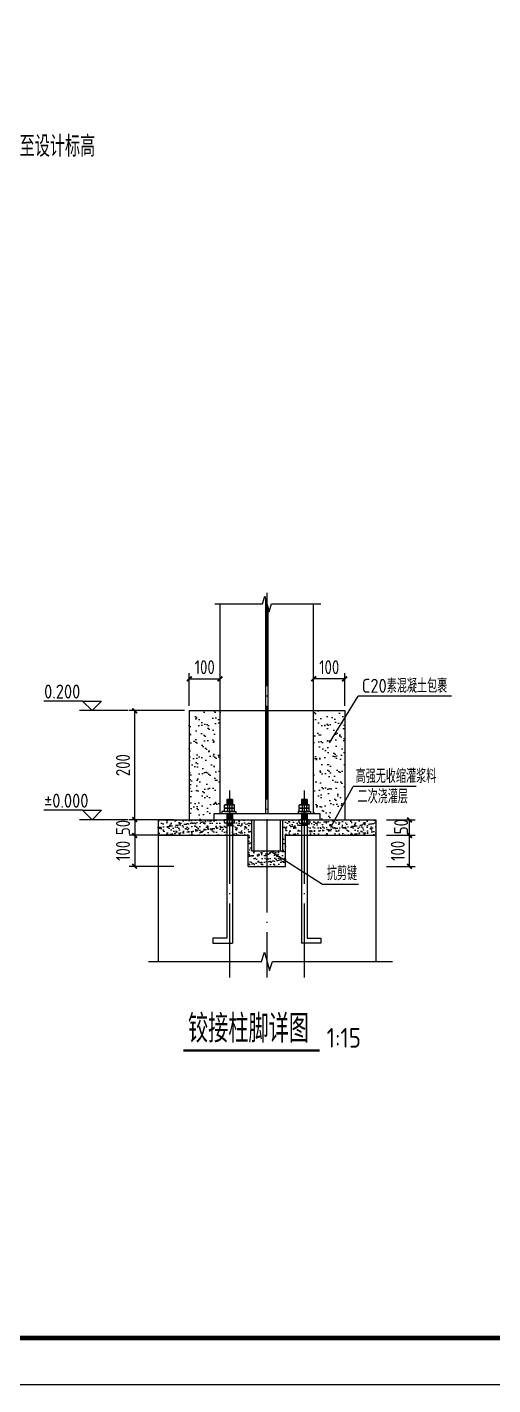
# Model space of a CAD drawing. Header units: millimetres. Extents: x 865974 to 875117, y 40174 to 44891.
# Drawn here: x 867113.8 to 867213.6, y 40173.6 to 40464.1 of the extents above; entities that cross this region are included whole.
import ezdxf

# ---------------------------------------------------------------- set-up
doc = ezdxf.new("R2010")
doc.units = ezdxf.units.MM
doc.header["$LTSCALE"] = 1000
doc.header["$MEASUREMENT"] = 0
doc.linetypes.add('DOTE', pattern=[2.42, 2, -0.2, 0.02, -0.2])
for name, color, linetype in [('AXIS', 3, 'Continuous'), ('COLUMN', 9, 'Continuous'), ('D1', 112, 'Continuous'), ('DIM', 7, 'Continuous'), ('DIM_SYMB', 3, 'Continuous'), ('DOTE', 1, 'DOTE'), ('OTHER', 2, 'Continuous'), ('PUB_DIM', 3, 'Continuous'), ('PUB_TEXT', 7, 'Continuous'), ('尺寸标注', 7, 'Continuous'), ('支撑', 6, 'Continuous'), ('柱', 2, 'Continuous'), ('柱集中标注', 2, 'Continuous'), ('梁', 4, 'Continuous'), ('螺栓孔标注', 253, 'Continuous')]:
    doc.layers.add(name, color=color, linetype=linetype)
doc.styles.add('GBHZ', font='gbenor.shx', dxfattribs={"width": 0.9, "bigfont": 'gbcbig.shx'})
doc.dimstyles.new('Y15', dxfattribs={"dimscale": 0, "dimtxt": 3, "dimasz": 0.01, "dimexe": 1.2, "dimexo": 1, "dimgap": 1, "dimtad": 1, "dimdec": 0, "dimlfac": 15, "dimzin": 0, "dimdsep": 46, "dimtxsty": 'GBHZ', "dimblk1": 'DX', "dimblk2": 'DX', "dimsah": 1, "dimcen": 0.09, "dimdle": 1, "dimadec": 0, "dimazin": 0, "dimtfac": 1, "dimtdec": 0, "dimtix": 1, "dimtmove": 2, "dimatfit": 3, "dimldrblk": 'DX', "dimfxl": 0, "dimtolj": 1, "dimtzin": 0, "dimarcsym": 0})
pattern_1 = [(37.5, (502040.9949, -183984.3202), (-0.041995572, 1.2845491793), [0, -1.0133333333, 0, -1.1333333333, 0, -1.0833333333]), (7.5, (502040.9949, -183984.3202), (1.179851137, 1.88143071), [0, -0.5466666667, 0, -0.9133333333, 0, -0.35]), (327.5, (502040.1749, -183984.3202), (2.0760945745, 0.0037727024), [0, -0.3333333333, 0, -1.2, 0, -1.5666666667]), (317.5, (502040.175, -183984.3202), (2.004084403, 0.585117043), [0, -0.1666666667, 0, -0.7866666667, 0, -0.9])]
pattern_2 = [(37.5, (502040.995, -183984.3202), (-0.083991144, 2.569098359), [0, -2.026666667, 0, -2.266666667, 0, -2.166666667]), (7.5, (502040.995, -183984.3202), (2.359702274, 3.76286142), [0, -1.093333333, 0, -1.826666667, 0, -0.7]), (327.5, (502039.355, -183984.3202), (4.152189149, 0.007545405), [0, -0.666666667, 0, -2.4, 0, -3.133333333]), (317.5, (502039.355, -183984.3202), (4.008168806, 1.170234087), [0, -0.333333333, 0, -1.573333333, 0, -1.8])]

# ---------------------------------------------------------------- blocks, each defined once
blk = doc.blocks.new('DX')
at = {"color": 0, "linetype": 'ByBlock', "const_width": 40}
blk.add_lwpolyline([(-54, -51), (46, 49)], dxfattribs=at)
blk = doc.blocks.new('*D612')
at = {"layer": 'Defpoints', "color": 0, "linetype": 'ByBlock', "transparency": 16777216}
for p in [(867189.85, 40291.18), (867195.75, 40291.18), (867189.85, 40284.51)]:
    blk.add_point(p, dxfattribs=at)
at = {"layer": 'DIM', "color": 0, "linetype": 'ByBlock', "lineweight": -2, "transparency": 16777216}
for p, q in [((867190.85, 40291.18), (867196.95, 40291.18)), ((867195.75, 40284.52), (867195.75, 40291.17)), ((867190.85, 40284.51), (867196.95, 40284.51))]:
    blk.add_line(p, q, dxfattribs=at)
at = {"layer": 'DIM', "color": 0, "linetype": 'ByBlock', "lineweight": -2, "transparency": 16777216, "xscale": 0.01, "yscale": 0.01, "zscale": 0.01}
for p, rotation in [((867195.75, 40291.18), 90), ((867195.75, 40284.51), 270)]:
    blk.add_blockref('DX', p, dxfattribs=dict(at, rotation=rotation))
at = {"layer": 'DIM', "color": 0, "linetype": 'ByBlock', "transparency": 16777216, "insert": (867193.25, 40287.85), "char_height": 3, "attachment_point": 5, "rotation": 90, "style": 'GBHZ'}
blk.add_mtext('\\A1;100', dxfattribs=at)
blk = doc.blocks.new('*D613')
at = {"layer": 'Defpoints', "color": 0, "linetype": 'ByBlock', "transparency": 16777216}
for p in [(867189.85, 40294.51), (867195.75, 40294.51), (867189.85, 40291.18)]:
    blk.add_point(p, dxfattribs=at)
at = {"layer": 'DIM', "color": 0, "linetype": 'ByBlock', "lineweight": -2, "transparency": 16777216}
for p, q in [((867190.85, 40294.51), (867196.95, 40294.51)), ((867195.75, 40291.19), (867195.75, 40294.5)), ((867190.85, 40291.18), (867196.95, 40291.18))]:
    blk.add_line(p, q, dxfattribs=at)
at = {"layer": 'DIM', "color": 0, "linetype": 'ByBlock', "lineweight": -2, "transparency": 16777216, "xscale": 0.01, "yscale": 0.01, "zscale": 0.01}
for p, rotation in [((867195.75, 40294.51), 90), ((867195.75, 40291.18), 270)]:
    blk.add_blockref('DX', p, dxfattribs=dict(at, rotation=rotation))
at = {"layer": 'DIM', "color": 0, "linetype": 'ByBlock', "transparency": 16777216, "insert": (867193.96, 40293.04), "char_height": 3, "attachment_point": 5, "rotation": 90, "style": 'GBHZ'}
blk.add_mtext('\\A1;50', dxfattribs=at)
blk = doc.blocks.new('*D619')
at = {"layer": 'Defpoints', "color": 0, "linetype": 'ByBlock', "transparency": 16777216}
for p in [(867146.27, 40294.51), (867136.87, 40291.18), (867146.27, 40291.18)]:
    blk.add_point(p, dxfattribs=at)
at = {"layer": 'DIM', "color": 0, "linetype": 'ByBlock', "lineweight": -2, "transparency": 16777216}
for p, q in [((867145.27, 40294.51), (867135.67, 40294.51)), ((867136.87, 40294.52), (867136.87, 40294.53)), ((867136.87, 40294.51), (867136.87, 40291.18)), ((867145.27, 40291.18), (867135.67, 40291.18)), ((867136.87, 40291.17), (867136.87, 40291.16))]:
    blk.add_line(p, q, dxfattribs=at)
at = {"layer": 'DIM', "color": 0, "linetype": 'ByBlock', "lineweight": -2, "transparency": 16777216, "xscale": 0.01, "yscale": 0.01, "zscale": 0.01}
for p, rotation in [((867136.87, 40294.51), 270), ((867136.87, 40291.18), 90)]:
    blk.add_blockref('DX', p, dxfattribs=dict(at, rotation=rotation))
at = {"layer": 'DIM', "color": 0, "linetype": 'ByBlock', "transparency": 16777216, "insert": (867134.37, 40292.85), "char_height": 3, "attachment_point": 5, "rotation": 90, "style": 'GBHZ'}
blk.add_mtext('\\A1;50', dxfattribs=at)
blk = doc.blocks.new('*D620')
at = {"layer": 'Defpoints', "color": 0, "linetype": 'ByBlock', "transparency": 16777216}
for p in [(867146.27, 40291.18), (867136.87, 40284.51), (867146.27, 40284.51)]:
    blk.add_point(p, dxfattribs=at)
at = {"layer": 'DIM', "color": 0, "linetype": 'ByBlock', "lineweight": -2, "transparency": 16777216}
for p, q in [((867145.27, 40291.18), (867135.67, 40291.18)), ((867136.87, 40291.17), (867136.87, 40284.52)), ((867145.27, 40284.51), (867135.67, 40284.51))]:
    blk.add_line(p, q, dxfattribs=at)
at = {"layer": 'DIM', "color": 0, "linetype": 'ByBlock', "lineweight": -2, "transparency": 16777216, "xscale": 0.01, "yscale": 0.01, "zscale": 0.01}
for p, rotation in [((867136.87, 40291.18), 90), ((867136.87, 40284.51), 270)]:
    blk.add_blockref('DX', p, dxfattribs=dict(at, rotation=rotation))
at = {"layer": 'DIM', "color": 0, "linetype": 'ByBlock', "transparency": 16777216, "insert": (867134.37, 40287.85), "char_height": 3, "attachment_point": 5, "rotation": 90, "style": 'GBHZ'}
blk.add_mtext('\\A1;100', dxfattribs=at)
blk = doc.blocks.new('*D621')
at = {"layer": 'Defpoints', "color": 0, "linetype": 'ByBlock', "transparency": 16777216}
for p in [(867155.21, 40324.66), (867148.55, 40317.86), (867155.21, 40318.4)]:
    blk.add_point(p, dxfattribs=at)
at = {"layer": 'DIM', "color": 0, "linetype": 'ByBlock', "lineweight": -2, "transparency": 16777216}
for p, q in [((867148.55, 40318.86), (867148.55, 40325.86)), ((867155.21, 40319.4), (867155.21, 40325.86)), ((867148.56, 40324.66), (867155.2, 40324.66))]:
    blk.add_line(p, q, dxfattribs=at)
at = {"layer": 'DIM', "color": 0, "linetype": 'ByBlock', "lineweight": -2, "transparency": 16777216, "xscale": 0.01, "yscale": 0.01, "zscale": 0.01, "rotation": 180}
blk.add_blockref('DX', (867148.55, 40324.66), dxfattribs=at)
at = {"layer": 'DIM', "color": 0, "linetype": 'ByBlock', "lineweight": -2, "transparency": 16777216, "xscale": 0.01, "yscale": 0.01, "zscale": 0.01}
blk.add_blockref('DX', (867155.21, 40324.66), dxfattribs=at)
at = {"layer": 'DIM', "color": 0, "linetype": 'ByBlock', "transparency": 16777216, "insert": (867151.88, 40327.16), "char_height": 3, "attachment_point": 5, "style": 'GBHZ'}
blk.add_mtext('\\A1;100', dxfattribs=at)
blk = doc.blocks.new('*D622')
at = {"layer": 'Defpoints', "color": 0, "linetype": 'ByBlock', "transparency": 16777216}
for p in [(867136.87, 40317.86), (867148.55, 40317.86), (867146.27, 40294.51)]:
    blk.add_point(p, dxfattribs=at)
at = {"layer": 'DIM', "color": 0, "linetype": 'ByBlock', "lineweight": -2, "transparency": 16777216}
for p, q in [((867147.55, 40317.86), (867135.67, 40317.86)), ((867136.87, 40294.52), (867136.87, 40317.85)), ((867145.27, 40294.51), (867135.67, 40294.51))]:
    blk.add_line(p, q, dxfattribs=at)
at = {"layer": 'DIM', "color": 0, "linetype": 'ByBlock', "lineweight": -2, "transparency": 16777216, "xscale": 0.01, "yscale": 0.01, "zscale": 0.01}
for p, rotation in [((867136.87, 40317.86), 90), ((867136.87, 40294.51), 270)]:
    blk.add_blockref('DX', p, dxfattribs=dict(at, rotation=rotation))
at = {"layer": 'DIM', "color": 0, "linetype": 'ByBlock', "transparency": 16777216, "insert": (867134.37, 40306.19), "char_height": 3, "attachment_point": 5, "rotation": 90, "style": 'GBHZ'}
blk.add_mtext('\\A1;200', dxfattribs=at)
blk = doc.blocks.new('*D623')
at = {"layer": 'Defpoints', "color": 0, "linetype": 'ByBlock', "transparency": 16777216}
for p in [(867175.21, 40324.66), (867175.21, 40318.4), (867181.88, 40317.86)]:
    blk.add_point(p, dxfattribs=at)
at = {"layer": 'DIM', "color": 0, "linetype": 'ByBlock', "lineweight": -2, "transparency": 16777216}
for p, q in [((867175.21, 40319.4), (867175.21, 40325.86)), ((867181.88, 40318.86), (867181.88, 40325.86)), ((867181.87, 40324.66), (867175.22, 40324.66))]:
    blk.add_line(p, q, dxfattribs=at)
at = {"layer": 'DIM', "color": 0, "linetype": 'ByBlock', "lineweight": -2, "transparency": 16777216, "xscale": 0.01, "yscale": 0.01, "zscale": 0.01, "rotation": 180}
blk.add_blockref('DX', (867175.21, 40324.66), dxfattribs=at)
at = {"layer": 'DIM', "color": 0, "linetype": 'ByBlock', "lineweight": -2, "transparency": 16777216, "xscale": 0.01, "yscale": 0.01, "zscale": 0.01}
blk.add_blockref('DX', (867181.88, 40324.66), dxfattribs=at)
at = {"layer": 'DIM', "color": 0, "linetype": 'ByBlock', "transparency": 16777216, "insert": (867178.55, 40327.16), "char_height": 3, "attachment_point": 5, "style": 'GBHZ'}
blk.add_mtext('\\A1;100', dxfattribs=at)

msp = doc.modelspace()

# ---------------------------------------------------------------- hatches: boundary and pattern name
at = {"layer": 'DIM', "linetype": 'ByBlock'}
h = msp.add_hatch(dxfattribs=at)
h.set_pattern_fill('AR-SAND', color=256, scale=1.333333, style=0)
h.set_pattern_definition(pattern_2)
h.paths.add_polyline_path([(867155.212, 40317.863), (867148.546, 40317.863), (867148.546, 40294.514), (867153.879, 40294.514), (867153.879, 40295.847), (867155.212, 40295.847)])
h = msp.add_hatch(dxfattribs=at)
h.set_pattern_fill('AR-SAND', color=256, scale=1.333333, style=0)
h.set_pattern_definition(pattern_2)
h.paths.add_polyline_path([(867181.879, 40317.863), (867175.212, 40317.863), (867175.212, 40295.847), (867176.546, 40295.847), (867176.546, 40294.514), (867179.778, 40294.514), (867181.879, 40298.344)])
at = {"layer": '柱集中标注', "linetype": 'ByBlock'}
h = msp.add_hatch(dxfattribs=at)
h.set_pattern_fill('AR-SAND', color=2, scale=0.666667, style=0)
h.set_pattern_definition(pattern_1)
h.paths.add_polyline_path([(867156.612, 40293.794), (867156.253, 40293.794, -0.4648425), (867156.139, 40293.894), (867156.139, 40294.414, -0.3768346), (867156.223, 40294.514), (867141.879, 40294.514), (867141.879, 40291.181), (867156.612, 40291.181)])
h = msp.add_hatch(dxfattribs=at)
h.set_pattern_fill('AR-SAND', color=2, scale=0.666667, style=0)
h.set_pattern_definition(pattern_1)
h.paths.add_polyline_path([(867165.212, 40287.847), (867161.879, 40287.847), (867161.879, 40294.514), (867157.812, 40294.514), (867157.812, 40293.794), (867158.202, 40293.794, 0.3653345), (867158.286, 40293.89), (867158.286, 40293.894, -0.4648425), (867158.172, 40293.794), (867157.812, 40293.794), (867157.812, 40291.181), (867161.212, 40291.181), (867161.212, 40284.514), (867165.212, 40284.514)])
h = msp.add_hatch(dxfattribs=at)
h.set_pattern_fill('AR-SAND', color=2, scale=0.666667, style=0)
h.set_pattern_definition(pattern_1)
h.paths.add_polyline_path([(867172.612, 40293.794), (867172.253, 40293.794, -0.0373924), (867172.238, 40293.793, 26.7433863), (867172.223, 40293.794), (867172.612, 40293.794), (867172.612, 40294.514), (867172.253, 40294.514), (867168.546, 40294.514), (867168.546, 40287.847), (867165.912, 40287.847), (867169.212, 40285.932), (867169.212, 40291.181), (867172.612, 40291.181)])
h = msp.add_hatch(dxfattribs=at)
h.set_pattern_fill('AR-SAND', color=2, scale=0.666667, style=0)
h.set_pattern_definition(pattern_1)
h.paths.add_polyline_path([(867188.546, 40294.514), (867174.202, 40294.514, -0.3768346), (867174.286, 40294.414), (867174.286, 40293.894, -0.4648425), (867174.172, 40293.794), (867173.812, 40293.794), (867173.812, 40291.181), (867188.546, 40291.181)])
h = msp.add_hatch(dxfattribs=at)
h.set_pattern_fill('AR-SAND', color=2, scale=0.666667, style=0)
h.set_pattern_definition(pattern_1)
h.paths.add_polyline_path([(867165.912, 40287.847), (867165.212, 40287.847), (867165.212, 40284.514), (867169.212, 40284.514), (867169.212, 40285.932)])

# ---------------------------------------------------------------- linework, layer by layer
for p, q in [((867155.212, 40295.847), (867155.212, 40340.69)), ((867164.946, 40295.847), (867164.946, 40341.668)), ((867165.479, 40295.847), (867165.479, 40339.713)), ((867175.212, 40295.847), (867175.212, 40340.69)), ((867178.577, 40310.949), (867184.72, 40320.937)), ((867204.768, 40320.937), (867184.72, 40320.937)), ((867156.612, 40298.847), (867156.612, 40297.705)), ((867157.814, 40298.847), (867156.614, 40298.847)), ((867157.814, 40298.847), (867157.814, 40297.705)), ((867172.611, 40298.847), (867173.811, 40298.847)), ((867172.611, 40298.847), (867172.611, 40297.705)), ((867173.812, 40298.847), (867173.812, 40297.705)), ((867141.879, 40291.181), (867161.212, 40291.181)), ((867161.212, 40284.514), (867161.212, 40291.181)), ((867169.212, 40284.514), (867169.212, 40291.181)), ((867169.212, 40291.181), (867188.546, 40291.181)), ((867165.912, 40287.847), (867177.137, 40280.75)), ((867161.212, 40284.514), (867169.212, 40284.514)), ((867177.137, 40280.75), (867184.821, 40280.75)), ((867761.988, 40173.578), (866920.988, 40173.578))]:
    msp.add_line(p, q)
at = {"color": 0, "const_width": 1}
msp.add_lwpolyline([(867751.988, 40183.578), (866945.988, 40183.578), (866945.988, 40757.578), (867751.988, 40757.578)], close=True, dxfattribs=at)
at = {"layer": 'AXIS'}
for p, q in [((867156.612, 40298.847), (867157.812, 40298.847)), ((867156.612, 40298.714), (867157.812, 40298.714)), ((867156.612, 40298.581), (867157.812, 40298.581)), ((867156.612, 40298.581), (867157.812, 40298.581)), ((867173.812, 40298.847), (867172.612, 40298.847)), ((867173.812, 40298.714), (867172.612, 40298.714)), ((867173.812, 40298.581), (867172.612, 40298.581)), ((867173.812, 40298.581), (867172.612, 40298.581)), ((867156.612, 40298.447), (867157.812, 40298.447)), ((867156.612, 40298.447), (867157.812, 40298.447)), ((867156.612, 40298.314), (867157.812, 40298.314)), ((867156.612, 40298.181), (867157.812, 40298.181)), ((867156.612, 40298.047), (867157.812, 40298.047)), ((867156.612, 40297.914), (867157.812, 40297.914)), ((867156.612, 40297.781), (867157.812, 40297.781)), ((867156.612, 40295.847), (867157.812, 40295.847)), ((867156.612, 40295.714), (867157.812, 40295.714)), ((867173.812, 40298.447), (867172.612, 40298.447)), ((867173.812, 40298.447), (867172.612, 40298.447)), ((867173.812, 40298.314), (867172.612, 40298.314)), ((867173.812, 40298.181), (867172.612, 40298.181)), ((867173.812, 40298.047), (867172.612, 40298.047)), ((867173.812, 40297.914), (867172.612, 40297.914)), ((867173.812, 40297.781), (867172.612, 40297.781)), ((867173.812, 40295.847), (867172.612, 40295.847)), ((867173.812, 40295.714), (867172.612, 40295.714)), ((867156.612, 40295.581), (867157.812, 40295.581)), ((867156.612, 40295.581), (867157.812, 40295.581)), ((867156.612, 40295.447), (867157.812, 40295.447)), ((867156.612, 40295.314), (867157.812, 40295.314)), ((867156.612, 40295.181), (867157.812, 40295.181)), ((867156.612, 40295.047), (867157.812, 40295.047)), ((867156.612, 40294.914), (867157.812, 40294.914)), ((867156.612, 40294.781), (867157.812, 40294.781)), ((867156.612, 40294.781), (867157.812, 40294.781)), ((867156.612, 40294.647), (867157.812, 40294.647)), ((867156.612, 40293.794), (867157.812, 40293.794)), ((867156.612, 40293.661), (867157.812, 40293.661)), ((867156.612, 40293.527), (867157.812, 40293.527)), ((867156.612, 40293.527), (867157.812, 40293.527)), ((867156.612, 40293.394), (867157.812, 40293.394)), ((867156.612, 40293.261), (867157.812, 40293.261)), ((867173.812, 40295.581), (867172.612, 40295.581)), ((867173.812, 40295.581), (867172.612, 40295.581)), ((867173.812, 40295.447), (867172.612, 40295.447)), ((867173.812, 40295.314), (867172.612, 40295.314)), ((867173.812, 40295.181), (867172.612, 40295.181)), ((867173.812, 40295.047), (867172.612, 40295.047)), ((867173.812, 40294.914), (867172.612, 40294.914)), ((867173.812, 40294.781), (867172.612, 40294.781)), ((867173.812, 40294.781), (867172.612, 40294.781)), ((867173.812, 40294.647), (867172.612, 40294.647)), ((867173.812, 40293.794), (867172.612, 40293.794)), ((867173.812, 40293.661), (867172.612, 40293.661)), ((867173.812, 40293.527), (867172.612, 40293.527)), ((867173.812, 40293.527), (867172.612, 40293.527)), ((867173.812, 40293.394), (867172.612, 40293.394)), ((867173.812, 40293.261), (867172.612, 40293.261))]:
    msp.add_line(p, q, dxfattribs=at)
at = {"layer": 'COLUMN'}
for p, q in [((867156.612, 40295.847), (867156.612, 40269.141)), ((867157.812, 40295.847), (867157.812, 40268.125)), ((867172.612, 40295.847), (867172.612, 40268.125)), ((867173.812, 40295.847), (867173.812, 40269.141))]:
    msp.add_line(p, q, dxfattribs=at)
at = {"layer": 'D1'}
for p, q in [((867125.691, 40319.911), (867117.387, 40319.911)), ((867125.691, 40319.911), (867127.739, 40317.863)), ((867125.691, 40319.911), (867129.787, 40319.911)), ((867129.787, 40319.911), (867127.739, 40317.863)), ((867125.691, 40296.562), (867117.387, 40296.562)), ((867125.691, 40296.562), (867127.739, 40294.514)), ((867125.691, 40296.562), (867129.787, 40296.562)), ((867129.787, 40296.562), (867127.739, 40294.514))]:
    msp.add_line(p, q, dxfattribs=at)
for points in [[(867135.475, 40317.863), (867125.072, 40317.863)], [(867135.475, 40294.514), (867125.072, 40294.514)]]:
    msp.add_lwpolyline(points, dxfattribs=at)
at = {"layer": 'DIM_SYMB', "const_width": 0.525}
msp.add_lwpolyline([(867147.273, 40245.117), (867176.532, 40245.117)], dxfattribs=at)
at = {"layer": 'DOTE', "linetype": 'DOTE', "ltscale": 0.01}
for p, q in [((867165.212, 40343.068), (867165.212, 40260.732)), ((867157.212, 40300.764), (867157.212, 40260.732)), ((867173.212, 40300.764), (867173.212, 40260.732))]:
    msp.add_line(p, q, dxfattribs=at)
at = {"layer": 'OTHER'}
for p, q in [((867141.879, 40294.514), (867141.879, 40264.207)), ((867188.546, 40294.514), (867188.546, 40264.207))]:
    msp.add_line(p, q, dxfattribs=at)
for points in [[(867154.021, 40340.69), (867164.23, 40340.69), (867164.759, 40342.352), (867165.666, 40339.028), (867166.195, 40340.69), (867176.758, 40340.69)], [(867139.798, 40264.207), (867164.034, 40264.207), (867164.668, 40266.202), (867165.756, 40262.212), (867166.391, 40264.207), (867192.136, 40264.207)]]:
    msp.add_lwpolyline(points, dxfattribs=at)
at = {"layer": 'PUB_DIM'}
for p, q in [((867148.546, 40317.863), (867181.879, 40317.863)), ((867148.546, 40317.863), (867148.546, 40294.514)), ((867181.879, 40317.863), (867181.879, 40294.514))]:
    msp.add_line(p, q, dxfattribs=at)
at = {"layer": '尺寸标注', "color": 4, "linetype": 'ByBlock'}
for p, q in [((867156.612, 40269.141), (867153.634, 40269.141)), ((867153.634, 40269.141), (867153.634, 40268.125)), ((867153.634, 40268.125), (867157.812, 40268.125)), ((867176.791, 40268.125), (867172.612, 40268.125)), ((867173.812, 40269.141), (867176.791, 40269.141)), ((867176.791, 40269.141), (867176.791, 40268.125))]:
    msp.add_line(p, q, dxfattribs=at)
at = {"layer": '支撑', "color": 3}
for p in [(867178.92, 40292.95), (867197.183, 40301.588)]:
    msp.add_line(p, (867183.659, 40301.588), dxfattribs=at)
at = {"layer": '柱'}
msp.add_line((867141.879, 40294.514), (867188.546, 40294.514), dxfattribs=at)
msp.add_lwpolyline([(867153.879, 40294.514), (867153.879, 40295.847), (867176.546, 40295.847), (867176.546, 40294.514)], dxfattribs=at)
at = {"layer": '梁'}
for p, q in [((867158.172, 40296.265), (867155.546, 40296.265)), ((867155.546, 40296.265), (867155.546, 40295.847)), ((867156.139, 40297.085), (867156.139, 40297.605)), ((867156.139, 40296.365), (867156.139, 40296.885)), ((867156.253, 40297.705), (867158.172, 40297.705)), ((867158.172, 40297.705), (867156.253, 40297.705)), ((867156.253, 40296.985), (867158.172, 40296.985)), ((867158.172, 40296.985), (867156.253, 40296.985)), ((867158.172, 40296.985), (867156.253, 40296.985)), ((867156.279, 40296.265), (867158.546, 40296.265)), ((867156.745, 40297.705), (867156.745, 40296.985)), ((867156.745, 40296.985), (867156.745, 40296.265)), ((867157.68, 40297.705), (867157.68, 40296.985)), ((867157.68, 40296.985), (867157.68, 40296.265)), ((867158.286, 40297.085), (867158.286, 40297.605)), ((867158.286, 40296.365), (867158.286, 40296.885)), ((867158.546, 40296.265), (867158.546, 40295.847)), ((867174.146, 40296.265), (867171.879, 40296.265)), ((867171.879, 40296.265), (867171.879, 40295.847)), ((867172.139, 40297.085), (867172.139, 40297.605)), ((867172.139, 40296.365), (867172.139, 40296.885)), ((867172.253, 40297.705), (867174.172, 40297.705)), ((867174.172, 40297.705), (867172.253, 40297.705)), ((867172.253, 40296.985), (867174.172, 40296.985)), ((867172.253, 40296.985), (867174.172, 40296.985)), ((867174.172, 40296.985), (867172.253, 40296.985)), ((867172.253, 40296.265), (867174.546, 40296.265)), ((867172.745, 40297.705), (867172.745, 40296.985)), ((867172.745, 40296.985), (867172.745, 40296.265)), ((867173.68, 40297.705), (867173.68, 40296.985)), ((867173.68, 40296.985), (867173.68, 40296.265)), ((867174.286, 40297.085), (867174.286, 40297.605)), ((867174.286, 40296.365), (867174.286, 40296.885)), ((867174.546, 40296.265), (867174.546, 40295.847)), ((867156.139, 40293.894), (867156.139, 40294.414)), ((867158.172, 40294.514), (867156.253, 40294.514)), ((867158.172, 40294.514), (867156.253, 40294.514)), ((867156.253, 40294.514), (867158.172, 40294.514)), ((867158.172, 40293.794), (867156.253, 40293.794)), ((867156.745, 40294.514), (867156.745, 40293.794)), ((867157.68, 40294.514), (867157.68, 40293.794)), ((867158.286, 40293.894), (867158.286, 40294.414)), ((867161.879, 40294.514), (867161.879, 40287.847)), ((867162.412, 40294.514), (867162.412, 40287.847)), ((867168.012, 40294.514), (867168.012, 40287.847)), ((867168.546, 40294.514), (867168.546, 40287.847)), ((867172.139, 40293.894), (867172.139, 40294.414)), ((867174.172, 40294.514), (867172.253, 40294.514)), ((867172.253, 40294.514), (867174.172, 40294.514)), ((867172.253, 40294.514), (867174.172, 40294.514)), ((867172.253, 40293.794), (867174.172, 40293.794)), ((867172.745, 40294.514), (867172.745, 40293.794)), ((867173.68, 40294.514), (867173.68, 40293.794)), ((867174.286, 40293.894), (867174.286, 40294.414)), ((867161.879, 40287.847), (867168.546, 40287.847))]:
    msp.add_line(p, q, dxfattribs=at)
for centre, start, end in [((867156.238, 40297.607), 81.43428, 181.15833), ((867156.238, 40297.083), 178.84167, 278.56572), ((867156.238, 40296.887), 81.43428, 181.15833), ((867156.238, 40296.363), 178.84167, 278.56572), ((867158.187, 40297.607), 358.84167, 98.56572), ((867158.187, 40297.083), 261.43428, 1.15833), ((867158.187, 40296.887), 358.84167, 98.56572), ((867158.187, 40296.363), 261.43428, 1.15833), ((867172.238, 40297.607), 81.43428, 181.15833), ((867172.238, 40297.083), 178.84167, 278.56572), ((867172.238, 40296.887), 81.43428, 181.15833), ((867172.238, 40296.363), 178.84167, 278.56572), ((867174.187, 40297.607), 358.84167, 98.56572), ((867174.187, 40297.083), 261.43428, 1.15833), ((867174.187, 40296.887), 358.84167, 98.56572), ((867174.187, 40296.363), 261.43428, 1.15833), ((867156.238, 40294.416), 81.43428, 181.15833), ((867156.238, 40293.892), 178.84167, 278.56572), ((867158.187, 40293.892), 261.43428, 1.15833), ((867172.238, 40293.892), 178.84167, 278.56572), ((867174.187, 40294.416), 358.84167, 98.56572), ((867174.187, 40293.892), 261.43428, 1.15833)]:
    msp.add_arc(centre, 0.0989, start, end, dxfattribs=at)

# ---------------------------------------------------------------- texts
at = {"style": 'GBHZ'}
msp.add_text('局部加深处要求开挖至持力层后用C15砼垫至设计标高', height=4.5, dxfattribs=at).set_placement((867049.683, 40436.383))
at = {"layer": 'PUB_TEXT', "style": 'GBHZ'}
for s, height, p in [('铰接柱脚详图', 6, (867148.296, 40246.819)), ('1:15', 4.2, (867178.002, 40245.737))]:
    msp.add_text(s, height=height, dxfattribs=at).set_placement(p)
at = {"layer": '螺栓孔标注', "style": 'GBHZ'}
for s, p in [('C20素混凝土包裹', (867185.54, 40321.67)), ('0.200', (867117.469, 40320.436)), ('高强无收缩灌浆料', (867184.207, 40302.346)), ('%%P0.000', (867117.469, 40297.087)), ('二次浇灌层', (867184.624, 40298)), ('抗剪键', (867178.045, 40281.561, 6))]:
    msp.add_text(s, height=3, dxfattribs=at).set_placement(p)

# ---------------------------------------------------------------- dimensions: what is measured, and where the dimension line sits
at = {"layer": 'DIM', "color": 6, "linetype": 'ByBlock'}
dim = msp.add_linear_dim(base=(867155.212, 40324.658), p1=(867148.546, 40317.863), p2=(867155.212, 40318.401), dimstyle='Y15', override={"dimscale": 1}, dxfattribs=at)
dim.commit()
dim.dimension.update_dxf_attribs({"geometry": '*D621', "text_midpoint": (867151.879, 40327.158)})
for base, p1, p2, angle, picture, middle in [((867175.212, 40324.658), (867181.879, 40317.863), (867175.212, 40318.401), 180, '*D623', (867178.546, 40327.158)), ((867136.875, 40291.181), (867146.273, 40294.514), (867146.273, 40291.181), 90, '*D619', (867134.375, 40292.847)), ((867136.875, 40284.514), (867146.273, 40291.181), (867146.273, 40284.514), 90, '*D620', (867134.375, 40287.847)), ((867195.746, 40291.181), (867189.848, 40284.514), (867189.848, 40291.181), 90, '*D612', (867193.246, 40287.847))]:
    dim = msp.add_linear_dim(base=base, p1=p1, p2=p2, angle=angle, dimstyle='Y15', override={"dimscale": 1}, dxfattribs=at)
    dim.commit()
    dim.dimension.update_dxf_attribs({"geometry": picture, "text_midpoint": middle})
dim = msp.add_linear_dim(base=(867136.875, 40317.863), p1=(867146.273, 40294.514), p2=(867148.546, 40317.863), angle=90, text='200', dimstyle='Y15', override={"dimscale": 1}, dxfattribs=at)
dim.commit()
dim.dimension.update_dxf_attribs({"geometry": '*D622', "text_midpoint": (867134.375, 40306.189)})
dim = msp.add_linear_dim(base=(867195.746, 40294.514), p1=(867189.848, 40291.181), p2=(867189.848, 40294.514), angle=90, dimstyle='Y15', override={"dimscale": 1}, dxfattribs=at)
dim.commit()
dim.dimension.update_dxf_attribs({"geometry": '*D613', "text_midpoint": (867193.958, 40293.04), "dimtype": 160})

doc.saveas('drawing.dxf')
